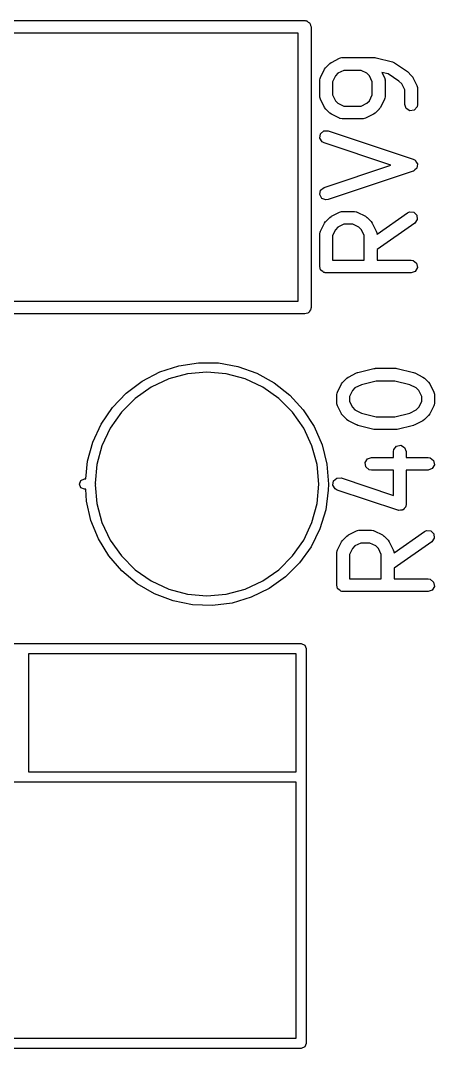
# Model space of a CAD drawing. Extents: x 10 to 287, y -200 to -10.
# Drawn here: x 165.36 to 170.23, y -58.96 to -46.88 of the extents above; entities that cross this region are included whole.
import ezdxf

# ---------------------------------------------------------------- set-up
doc = ezdxf.new("R2010")
doc.units = 0
doc.layers.add('BLACK', color=7, linetype='CONTINUOUS')

msp = doc.modelspace()

# ---------------------------------------------------------------- linework, layer by layer
at = {"layer": 'BLACK', "linetype": 'CONTINUOUS'}
for p, q in [((159.7, -46.875), (168.7, -46.875)), ((168.7, -46.875), (168.71, -46.8767)), ((168.71, -46.8767), (168.713, -46.8761)), ((168.713, -46.8761), (168.716, -46.8778)), ((168.716, -46.8778), (168.726, -46.8795)), ((168.726, -46.8795), (168.741, -46.892)), ((168.741, -46.892), (168.757, -46.9018)), ((168.757, -46.9018), (168.76, -46.9081)), ((168.76, -46.9081), (168.765, -46.9125)), ((168.765, -46.9125), (168.768, -46.9317)), ((168.768, -46.9317), (168.775, -46.95)), ((168.775, -46.95), (168.775, -50.25)), ((168.625, -47.025), (159.775, -47.025)), ((168.625, -50.175), (168.625, -47.025)), ((168.995, -47.3803), (169.013, -47.3674)), ((169.013, -47.3674), (169.014, -47.3663)), ((169.014, -47.3663), (169.109, -47.3186)), ((169.109, -47.3186), (169.134, -47.3112)), ((169.134, -47.3112), (169.139, -47.3122)), ((169.139, -47.3122), (169.143, -47.3107)), ((169.143, -47.3107), (169.524, -47.3107)), ((169.524, -47.3107), (169.539, -47.3133)), ((169.539, -47.3133), (169.542, -47.313)), ((169.542, -47.313), (169.732, -47.3606)), ((169.732, -47.3606), (169.755, -47.3708)), ((169.755, -47.3708), (169.756, -47.3709)), ((169.756, -47.3709), (169.899, -47.4662)), ((168.885, -47.5426), (168.933, -47.4474)), ((168.933, -47.4474), (168.946, -47.4294)), ((168.946, -47.4294), (168.947, -47.4279)), ((168.947, -47.4279), (168.995, -47.3803)), ((169.092, -47.495), (169.062, -47.5254)), ((169.161, -47.4607), (169.092, -47.495)), ((169.363, -47.4607), (169.161, -47.4607)), ((169.432, -47.495), (169.363, -47.4607)), ((169.462, -47.5254), (169.432, -47.495)), ((169.683, -47.5029), (169.609, -47.4844)), ((169.609, -47.4844), (169.639, -47.5426)), ((169.899, -47.4662), (169.907, -47.4741)), ((169.907, -47.4741), (169.91, -47.4755)), ((169.91, -47.4755), (169.958, -47.5232)), ((168.877, -47.5762), (168.882, -47.5505)), ((168.877, -47.7667), (168.877, -47.5762)), ((168.882, -47.5505), (168.885, -47.5471)), ((168.885, -47.5471), (168.885, -47.5426)), ((169.062, -47.5254), (169.027, -47.5939)), ((169.027, -47.5939), (169.027, -47.749)), ((169.496, -47.5939), (169.462, -47.5254)), ((169.496, -47.749), (169.496, -47.5939)), ((169.639, -47.5426), (169.646, -47.5676)), ((169.646, -47.5676), (169.645, -47.572)), ((169.645, -47.572), (169.646, -47.5762)), ((169.646, -47.5762), (169.646, -47.7667)), ((169.809, -47.5869), (169.683, -47.5029)), ((169.843, -47.6206), (169.809, -47.5869)), ((169.958, -47.5232), (169.971, -47.5415)), ((169.971, -47.5415), (169.972, -47.5426)), ((169.972, -47.5426), (170.019, -47.6379)), ((169.877, -47.6891), (169.843, -47.6206)), ((169.877, -47.8619), (169.877, -47.6891)), ((170.019, -47.6379), (170.027, -47.6629)), ((170.027, -47.6629), (170.026, -47.6672)), ((170.026, -47.6672), (170.027, -47.6714)), ((170.027, -47.6714), (170.027, -47.8619)), ((168.879, -47.7709), (168.877, -47.7667)), ((168.878, -47.7752), (168.879, -47.7709)), ((168.885, -47.8002), (168.878, -47.7752)), ((168.933, -47.8954), (168.885, -47.8002)), ((169.027, -47.749), (169.062, -47.8175)), ((169.062, -47.8175), (169.092, -47.8479)), ((169.092, -47.8479), (169.161, -47.8821)), ((169.363, -47.8821), (169.432, -47.8479)), ((169.432, -47.8479), (169.462, -47.8175)), ((169.462, -47.8175), (169.496, -47.749)), ((169.639, -47.8002), (169.591, -47.8954)), ((169.642, -47.7923), (169.639, -47.7958)), ((169.639, -47.7958), (169.639, -47.8002)), ((169.646, -47.7667), (169.642, -47.7923)), ((168.934, -47.8966), (168.933, -47.8954)), ((168.947, -47.9149), (168.934, -47.8966)), ((168.995, -47.9626), (168.947, -47.9149)), ((168.996, -47.9632), (168.995, -47.9626)), ((169.014, -47.9766), (168.996, -47.9632)), ((169.109, -48.0242), (169.014, -47.9766)), ((169.161, -47.8821), (169.363, -47.8821)), ((169.51, -47.9766), (169.414, -48.0242)), ((169.511, -47.9754), (169.51, -47.9766)), ((169.529, -47.9626), (169.511, -47.9754)), ((169.577, -47.9149), (169.529, -47.9626)), ((169.578, -47.9135), (169.577, -47.9149)), ((169.591, -47.8954), (169.578, -47.9135)), ((169.895, -47.9101), (169.877, -47.8619)), ((169.939, -47.9358), (169.895, -47.9101)), ((169.99, -47.9269), (169.939, -47.9358)), ((170.023, -47.8876), (169.99, -47.9269)), ((170.027, -47.8619), (170.023, -47.8876)), ((169.114, -48.0247), (169.109, -48.0242)), ((169.117, -48.0276), (169.114, -48.0247)), ((169.143, -48.0321), (169.117, -48.0276)), ((169.381, -48.0321), (169.143, -48.0321)), ((169.385, -48.0306), (169.381, -48.0321)), ((169.39, -48.0316), (169.385, -48.0306)), ((169.414, -48.0242), (169.39, -48.0316)), ((168.879, -48.2579), (168.886, -48.2071)), ((168.886, -48.2071), (168.925, -48.1731)), ((168.925, -48.1731), (168.976, -48.1717)), ((168.976, -48.1717), (169.976, -48.505)), ((168.906, -48.3016), (168.879, -48.2579)), ((168.929, -48.314), (168.906, -48.3016)), ((169.715, -48.5762), (168.929, -48.314)), ((168.929, -48.8384), (169.715, -48.5762)), ((169.976, -48.505), (169.999, -48.5174)), ((169.999, -48.5174), (170, -48.5193)), ((170, -48.5193), (170.002, -48.5201)), ((170.002, -48.5201), (170.013, -48.5409)), ((170.013, -48.5409), (170.026, -48.5612)), ((170.027, -48.5652), (170.022, -48.5884)), ((170.026, -48.5612), (170.026, -48.5633)), ((170.026, -48.5633), (170.027, -48.5652)), ((169.976, -48.6473), (168.976, -48.9807)), ((169.978, -48.646), (169.976, -48.6473)), ((169.98, -48.6459), (169.978, -48.646)), ((169.998, -48.6302), (169.98, -48.6459)), ((170.016, -48.6154), (169.998, -48.6302)), ((170.017, -48.6133), (170.016, -48.6154)), ((170.018, -48.6119), (170.017, -48.6133)), ((170.022, -48.5884), (170.018, -48.6119)), ((168.878, -48.9205), (168.888, -48.8703)), ((168.903, -48.9656), (168.878, -48.9205)), ((168.888, -48.8703), (168.929, -48.8384)), ((168.95, -48.9845), (168.903, -48.9656)), ((168.976, -48.9807), (168.95, -48.9845)), ((168.995, -49.1898), (169.013, -49.177)), ((169.013, -49.177), (169.014, -49.1758)), ((169.014, -49.1758), (169.109, -49.1282)), ((169.109, -49.1282), (169.134, -49.1207)), ((169.134, -49.1207), (169.139, -49.1218)), ((169.139, -49.1218), (169.143, -49.1202)), ((169.143, -49.1202), (169.286, -49.1202)), ((169.286, -49.1202), (169.311, -49.1248)), ((169.311, -49.1248), (169.315, -49.1276)), ((169.315, -49.1276), (169.319, -49.1282)), ((169.319, -49.1282), (169.414, -49.1758)), ((169.414, -49.1758), (169.433, -49.1891)), ((169.551, -49.3848), (169.909, -49.1338)), ((169.909, -49.1338), (169.933, -49.1228)), ((169.933, -49.1228), (169.984, -49.1273)), ((169.984, -49.1273), (170.02, -49.1636)), ((170.02, -49.1636), (170.025, -49.2147)), ((168.885, -49.3522), (168.933, -49.2569)), ((168.933, -49.2569), (168.946, -49.2389)), ((168.946, -49.2389), (168.947, -49.2374)), ((168.947, -49.2374), (168.995, -49.1898)), ((169.092, -49.3045), (169.062, -49.3349)), ((169.161, -49.2702), (169.092, -49.3045)), ((169.268, -49.2702), (169.161, -49.2702)), ((169.337, -49.3045), (169.268, -49.2702)), ((169.367, -49.3349), (169.337, -49.3045)), ((169.433, -49.1891), (169.434, -49.1898)), ((169.434, -49.1898), (169.482, -49.2374)), ((169.482, -49.2374), (169.494, -49.2558)), ((169.494, -49.2558), (169.496, -49.2569)), ((169.496, -49.2569), (169.543, -49.3522)), ((169.995, -49.2567), (169.551, -49.5676)), ((170.025, -49.2147), (169.995, -49.2567)), ((168.877, -49.3857), (168.882, -49.3601)), ((168.877, -49.7667), (168.877, -49.3857)), ((168.882, -49.3601), (168.885, -49.3566)), ((168.885, -49.3566), (168.885, -49.3522)), ((169.062, -49.3349), (169.027, -49.4034)), ((169.027, -49.4034), (169.027, -49.6917)), ((169.401, -49.4034), (169.367, -49.3349)), ((169.401, -49.6917), (169.401, -49.4034)), ((169.543, -49.3522), (169.551, -49.3771)), ((169.551, -49.3771), (169.55, -49.3815)), ((169.55, -49.3815), (169.551, -49.3848)), ((169.551, -49.5676), (169.551, -49.6917)), ((168.884, -49.785), (168.877, -49.7667)), ((168.887, -49.8042), (168.884, -49.785)), ((169.027, -49.6917), (169.401, -49.6917)), ((169.551, -49.6917), (169.952, -49.6917)), ((169.952, -49.6917), (169.978, -49.6962)), ((169.978, -49.6962), (170.017, -49.7292)), ((170.026, -49.7797), (170.001, -49.8241)), ((170.017, -49.7292), (170.026, -49.7797)), ((168.893, -49.8085), (168.887, -49.8042)), ((168.895, -49.8149), (168.893, -49.8085)), ((168.912, -49.8246), (168.895, -49.8149)), ((168.927, -49.8371), (168.912, -49.8246)), ((168.936, -49.8389), (168.927, -49.8371)), ((168.939, -49.8405), (168.936, -49.8389)), ((168.943, -49.8399), (168.939, -49.8405)), ((168.952, -49.8417), (168.943, -49.8399)), ((169.952, -49.8417), (168.952, -49.8417)), ((170.001, -49.8241), (169.952, -49.8417)), ((159.775, -50.175), (168.625, -50.175)), ((168.77, -50.2757), (168.758, -50.2906)), ((168.772, -50.2659), (168.77, -50.2757)), ((168.774, -50.263), (168.772, -50.2659)), ((168.775, -50.25), (168.773, -50.2597)), ((168.773, -50.2597), (168.774, -50.263)), ((168.7, -50.325), (159.7, -50.325)), ((168.718, -50.3183), (168.7, -50.325)), ((168.737, -50.315), (168.718, -50.3183)), ((168.742, -50.3098), (168.737, -50.315)), ((168.748, -50.3075), (168.742, -50.3098)), ((168.758, -50.2906), (168.748, -50.3075)), ((166.996, -51.0067), (167.219, -50.9339)), ((167.219, -50.9339), (167.45, -50.8985)), ((167.45, -50.8985), (167.685, -50.9013)), ((167.685, -50.9013), (167.915, -50.9424)), ((167.915, -50.9424), (168.136, -51.0207)), ((169.325, -51.013), (169.515, -50.9653)), ((169.515, -50.9653), (169.53, -50.9643)), ((169.53, -50.9643), (169.533, -50.9631)), ((169.533, -50.9631), (169.771, -50.9631)), ((169.771, -50.9631), (169.786, -50.9657)), ((169.786, -50.9657), (169.79, -50.9653)), ((169.79, -50.9653), (169.98, -51.013)), ((166.601, -51.2556), (166.788, -51.1149)), ((166.788, -51.1149), (166.996, -51.0067)), ((167.1, -51.0893), (166.892, -51.1862)), ((167.322, -51.03), (167.1, -51.0893)), ((167.55, -51.01), (167.322, -51.03)), ((167.778, -51.03), (167.55, -51.01)), ((168, -51.0893), (167.778, -51.03)), ((168.208, -51.1862), (168, -51.0893)), ((168.136, -51.0207), (168.341, -51.1339)), ((169.147, -51.1279), (169.195, -51.0803)), ((169.195, -51.0803), (169.213, -51.0674)), ((169.213, -51.0674), (169.214, -51.0663)), ((169.214, -51.0663), (169.309, -51.0186)), ((169.309, -51.0186), (169.322, -51.0149)), ((169.322, -51.0149), (169.325, -51.013)), ((169.543, -51.1131), (169.369, -51.1565)), ((169.762, -51.1131), (169.543, -51.1131)), ((169.936, -51.1565), (169.762, -51.1131)), ((169.98, -51.013), (169.992, -51.0182)), ((169.992, -51.0182), (169.995, -51.0186)), ((169.995, -51.0186), (170.091, -51.0663)), ((170.091, -51.0663), (170.109, -51.0796)), ((170.109, -51.0796), (170.11, -51.0803)), ((170.11, -51.0803), (170.158, -51.1279)), ((166.892, -51.1862), (166.705, -51.3176)), ((168.395, -51.3176), (168.208, -51.1862)), ((168.341, -51.1339), (168.525, -51.2792)), ((169.085, -51.2426), (169.133, -51.1474)), ((169.085, -51.2471), (169.085, -51.2426)), ((169.133, -51.1474), (169.146, -51.1294)), ((169.146, -51.1294), (169.147, -51.1279)), ((169.262, -51.2254), (169.227, -51.2939)), ((169.292, -51.195), (169.262, -51.2254)), ((169.369, -51.1565), (169.292, -51.195)), ((170.013, -51.195), (169.936, -51.1565)), ((170.043, -51.2254), (170.013, -51.195)), ((170.077, -51.2939), (170.043, -51.2254)), ((170.158, -51.1279), (170.171, -51.1463)), ((170.171, -51.1463), (170.172, -51.1474)), ((170.172, -51.1474), (170.219, -51.2426)), ((170.219, -51.2426), (170.227, -51.2676)), ((166.439, -51.4251), (166.601, -51.2556)), ((166.705, -51.3176), (166.543, -51.4797)), ((168.557, -51.4797), (168.395, -51.3176)), ((168.525, -51.2792), (168.683, -51.4525)), ((169.077, -51.2762), (169.082, -51.2505)), ((169.077, -51.3714), (169.077, -51.2762)), ((169.082, -51.2505), (169.085, -51.2471)), ((169.227, -51.2939), (169.227, -51.3537)), ((169.227, -51.3537), (169.262, -51.4222)), ((170.043, -51.4222), (170.077, -51.3537)), ((170.077, -51.3537), (170.077, -51.2939)), ((170.227, -51.2676), (170.226, -51.272)), ((170.226, -51.272), (170.227, -51.2762)), ((170.227, -51.2762), (170.227, -51.3714)), ((166.307, -51.6187), (166.439, -51.4251)), ((166.543, -51.4797), (166.411, -51.6675)), ((168.689, -51.6675), (168.557, -51.4797)), ((168.683, -51.4525), (168.81, -51.6493)), ((169.079, -51.3756), (169.077, -51.3714)), ((169.078, -51.38), (169.079, -51.3756)), ((169.085, -51.405), (169.078, -51.38)), ((169.133, -51.5002), (169.085, -51.405)), ((169.262, -51.4222), (169.292, -51.4526)), ((169.292, -51.4526), (169.369, -51.4911)), ((169.936, -51.4911), (170.013, -51.4526)), ((170.013, -51.4526), (170.043, -51.4222)), ((170.219, -51.405), (170.172, -51.5002)), ((170.22, -51.4005), (170.219, -51.405)), ((170.223, -51.3971), (170.22, -51.4005)), ((170.227, -51.3714), (170.223, -51.3971)), ((169.134, -51.5013), (169.133, -51.5002)), ((169.147, -51.5197), (169.134, -51.5013)), ((169.195, -51.5673), (169.147, -51.5197)), ((169.196, -51.568), (169.195, -51.5673)), ((169.214, -51.5814), (169.196, -51.568)), ((169.309, -51.629), (169.214, -51.5814)), ((169.369, -51.4911), (169.543, -51.5345)), ((169.543, -51.5345), (169.762, -51.5345)), ((169.762, -51.5345), (169.936, -51.4911)), ((170.091, -51.5814), (169.995, -51.629)), ((170.092, -51.5802), (170.091, -51.5814)), ((170.11, -51.5673), (170.092, -51.5802)), ((170.158, -51.5197), (170.11, -51.5673)), ((170.172, -51.5002), (170.158, -51.5182)), ((170.158, -51.5182), (170.158, -51.5197)), ((166.208, -51.8312), (166.307, -51.6187)), ((166.411, -51.6675), (166.314, -51.8752)), ((168.786, -51.8752), (168.689, -51.6675)), ((168.81, -51.6493), (168.904, -51.8642)), ((169.313, -51.6294), (169.309, -51.629)), ((169.325, -51.6347), (169.313, -51.6294)), ((169.515, -51.6823), (169.325, -51.6347)), ((169.519, -51.6819), (169.515, -51.6823)), ((169.533, -51.6845), (169.519, -51.6819)), ((169.771, -51.6845), (169.533, -51.6845)), ((169.775, -51.6833), (169.771, -51.6845)), ((169.79, -51.6823), (169.775, -51.6833)), ((169.98, -51.6347), (169.79, -51.6823)), ((169.983, -51.6327), (169.98, -51.6347)), ((169.995, -51.629), (169.983, -51.6327)), ((166.145, -52.057), (166.208, -51.8312)), ((166.314, -51.8752), (166.255, -52.0967)), ((168.845, -52.0967), (168.786, -51.8752)), ((168.904, -51.8642), (168.961, -52.0914)), ((169.744, -51.9429), (169.749, -51.9172)), ((169.744, -52.0107), (169.744, -51.9429)), ((169.749, -51.9172), (169.782, -51.8779)), ((169.782, -51.8779), (169.832, -51.869)), ((169.832, -51.869), (169.876, -51.8946)), ((169.876, -51.8946), (169.894, -51.9429)), ((169.894, -51.9429), (169.894, -52.0107)), ((166.123, -52.265), (166.145, -52.057)), ((169.412, -52.0727), (169.438, -52.0283)), ((169.421, -52.1232), (169.412, -52.0727)), ((169.438, -52.0283), (169.486, -52.0107)), ((169.486, -52.0107), (169.744, -52.0107)), ((169.894, -52.0107), (170.152, -52.0107)), ((170.152, -52.0107), (170.178, -52.0152)), ((170.178, -52.0152), (170.217, -52.0482)), ((170.217, -52.0482), (170.226, -52.0987)), ((166.255, -52.0967), (166.236, -52.315)), ((168.865, -52.325), (168.845, -52.0967)), ((168.961, -52.0914), (168.98, -52.325)), ((169.46, -52.1562), (169.421, -52.1232)), ((169.486, -52.1607), (169.46, -52.1562)), ((169.744, -52.1607), (169.486, -52.1607)), ((169.744, -52.4578), (169.744, -52.1607)), ((170.152, -52.1607), (169.894, -52.1607)), ((169.894, -52.1607), (169.894, -52.5619)), ((170.201, -52.1432), (170.152, -52.1607)), ((170.226, -52.0987), (170.201, -52.1432)), ((166.05, -52.325), (166.068, -52.2826)), ((166.068, -52.3674), (166.05, -52.325)), ((166.068, -52.2826), (166.11, -52.265)), ((166.11, -52.265), (166.123, -52.265)), ((166.236, -52.315), (166.24, -52.325)), ((166.24, -52.325), (166.236, -52.335)), ((168.845, -52.5533), (168.865, -52.325)), ((168.98, -52.325), (168.978, -52.3949)), ((169.031, -52.3388), (169.039, -52.2881)), ((169.039, -52.2881), (169.077, -52.2541)), ((169.077, -52.2541), (169.128, -52.2527)), ((169.128, -52.2527), (169.744, -52.4578)), ((166.11, -52.385), (166.068, -52.3674)), ((166.126, -52.385), (166.11, -52.385)), ((166.134, -52.524), (166.126, -52.385)), ((166.236, -52.335), (166.255, -52.5533)), ((168.978, -52.3949), (168.948, -52.6272)), ((169.058, -52.3826), (169.031, -52.3388)), ((169.081, -52.395), (169.058, -52.3826)), ((169.795, -52.6331), (169.081, -52.395)), ((166.185, -52.7526), (166.134, -52.524)), ((166.255, -52.5533), (166.314, -52.7748)), ((168.786, -52.7748), (168.845, -52.5533)), ((169.894, -52.5619), (169.89, -52.5876)), ((168.948, -52.6272), (168.88, -52.8514)), ((169.801, -52.6329), (169.795, -52.6331)), ((169.806, -52.6358), (169.801, -52.6329)), ((169.826, -52.6322), (169.806, -52.6358)), ((169.847, -52.6317), (169.826, -52.6322)), ((169.851, -52.6279), (169.847, -52.6317)), ((169.857, -52.6269), (169.851, -52.6279)), ((169.87, -52.6112), (169.857, -52.6269)), ((169.885, -52.5976), (169.87, -52.6112)), ((169.886, -52.5919), (169.885, -52.5976)), ((169.89, -52.5876), (169.886, -52.5919)), ((166.274, -52.9698), (166.185, -52.7526)), ((166.314, -52.7748), (166.411, -52.9825)), ((168.689, -52.9825), (168.786, -52.7748)), ((168.88, -52.8514), (168.776, -53.0615)), ((169.195, -52.9374), (169.213, -52.9246)), ((169.213, -52.9246), (169.214, -52.9234)), ((169.214, -52.9234), (169.309, -52.8758)), ((169.309, -52.8758), (169.334, -52.8683)), ((169.334, -52.8683), (169.339, -52.8694)), ((169.339, -52.8694), (169.343, -52.8679)), ((169.343, -52.8679), (169.486, -52.8679)), ((169.486, -52.8679), (169.511, -52.8724)), ((169.511, -52.8724), (169.515, -52.8753)), ((169.515, -52.8753), (169.519, -52.8758)), ((169.519, -52.8758), (169.614, -52.9234)), ((169.614, -52.9234), (169.633, -52.9368)), ((169.751, -53.1324), (170.109, -52.8814)), ((170.109, -52.8814), (170.133, -52.8704)), ((170.133, -52.8704), (170.184, -52.8749)), ((170.184, -52.8749), (170.22, -52.9112)), ((170.22, -52.9112), (170.225, -52.9623)), ((166.396, -53.1696), (166.274, -52.9698)), ((166.411, -52.9825), (166.543, -53.1703)), ((168.557, -53.1703), (168.689, -52.9825)), ((169.085, -53.0998), (169.133, -53.0046)), ((169.133, -53.0046), (169.146, -52.9865)), ((169.146, -52.9865), (169.147, -52.9851)), ((169.147, -52.9851), (169.195, -52.9374)), ((169.292, -53.0521), (169.262, -53.0825)), ((169.361, -53.0179), (169.292, -53.0521)), ((169.468, -53.0179), (169.361, -53.0179)), ((169.537, -53.0521), (169.468, -53.0179)), ((169.567, -53.0825), (169.537, -53.0521)), ((169.633, -52.9368), (169.634, -52.9374)), ((169.634, -52.9374), (169.682, -52.9851)), ((169.682, -52.9851), (169.694, -53.0034)), ((169.694, -53.0034), (169.696, -53.0046)), ((169.696, -53.0046), (169.743, -53.0998)), ((170.195, -53.0043), (169.751, -53.3152)), ((170.225, -52.9623), (170.195, -53.0043)), ((166.549, -53.3467), (166.396, -53.1696)), ((166.543, -53.1703), (166.705, -53.3324)), ((168.395, -53.3324), (168.557, -53.1703)), ((168.776, -53.0615), (168.639, -53.2518)), ((169.077, -53.1333), (169.082, -53.1077)), ((169.077, -53.5143), (169.077, -53.1333)), ((169.082, -53.1077), (169.085, -53.1042)), ((169.085, -53.1042), (169.085, -53.0998)), ((169.262, -53.0825), (169.227, -53.151)), ((169.227, -53.151), (169.227, -53.4393)), ((169.601, -53.151), (169.567, -53.0825)), ((169.601, -53.4393), (169.601, -53.151)), ((169.743, -53.0998), (169.751, -53.1248)), ((169.751, -53.1248), (169.75, -53.1291)), ((169.75, -53.1291), (169.751, -53.1324)), ((168.639, -53.2518), (168.473, -53.4172)), ((166.73, -53.4964), (166.549, -53.3467)), ((166.705, -53.3324), (166.892, -53.4638)), ((168.208, -53.4638), (168.395, -53.3324)), ((168.473, -53.4172), (168.282, -53.5533)), ((169.751, -53.3152), (169.751, -53.4393)), ((166.932, -53.6146), (166.73, -53.4964)), ((166.892, -53.4638), (167.1, -53.5607)), ((168, -53.5607), (168.208, -53.4638)), ((169.084, -53.5326), (169.077, -53.5143)), ((169.087, -53.5518), (169.084, -53.5326)), ((169.227, -53.4393), (169.601, -53.4393)), ((169.751, -53.4393), (170.152, -53.4393)), ((170.152, -53.4393), (170.178, -53.4438)), ((170.178, -53.4438), (170.217, -53.4768)), ((170.226, -53.5273), (170.201, -53.5717)), ((170.217, -53.4768), (170.226, -53.5273)), ((167.151, -53.6982), (166.932, -53.6146)), ((167.1, -53.5607), (167.322, -53.62)), ((167.322, -53.62), (167.55, -53.64)), ((167.55, -53.64), (167.778, -53.62)), ((167.778, -53.62), (168, -53.5607)), ((168.072, -53.6564), (167.847, -53.7238)), ((168.282, -53.5533), (168.072, -53.6564)), ((169.093, -53.5561), (169.087, -53.5518)), ((169.095, -53.5625), (169.093, -53.5561)), ((169.112, -53.5722), (169.095, -53.5625)), ((169.127, -53.5848), (169.112, -53.5722)), ((169.136, -53.5865), (169.127, -53.5848)), ((169.139, -53.5881), (169.136, -53.5865)), ((169.143, -53.5876), (169.139, -53.5881)), ((169.152, -53.5893), (169.143, -53.5876)), ((170.152, -53.5893), (169.152, -53.5893)), ((170.201, -53.5717), (170.152, -53.5893)), ((167.381, -53.7449), (167.151, -53.6982)), ((167.615, -53.7535), (167.381, -53.7449)), ((167.847, -53.7238), (167.615, -53.7535)), ((158.419, -54.1996), (168.659, -54.1996)), ((168.659, -54.1996), (168.701, -54.2172)), ((168.701, -54.2172), (168.719, -54.2596)), ((168.719, -54.2596), (168.719, -58.9006)), ((165.45, -54.3196), (165.45, -55.7096)), ((168.599, -54.3196), (165.45, -54.3196)), ((168.599, -55.7096), (168.599, -54.3196)), ((165.45, -55.7096), (168.599, -55.7096)), ((168.599, -55.8296), (158.479, -55.8296)), ((168.599, -58.8406), (168.599, -55.8296)), ((158.479, -58.8406), (168.599, -58.8406)), ((168.659, -58.9606), (158.419, -58.9606)), ((168.701, -58.943), (168.659, -58.9606)), ((168.719, -58.9006), (168.701, -58.943))]:
    msp.add_line(p, q, dxfattribs=at)

doc.saveas('drawing.dxf')
